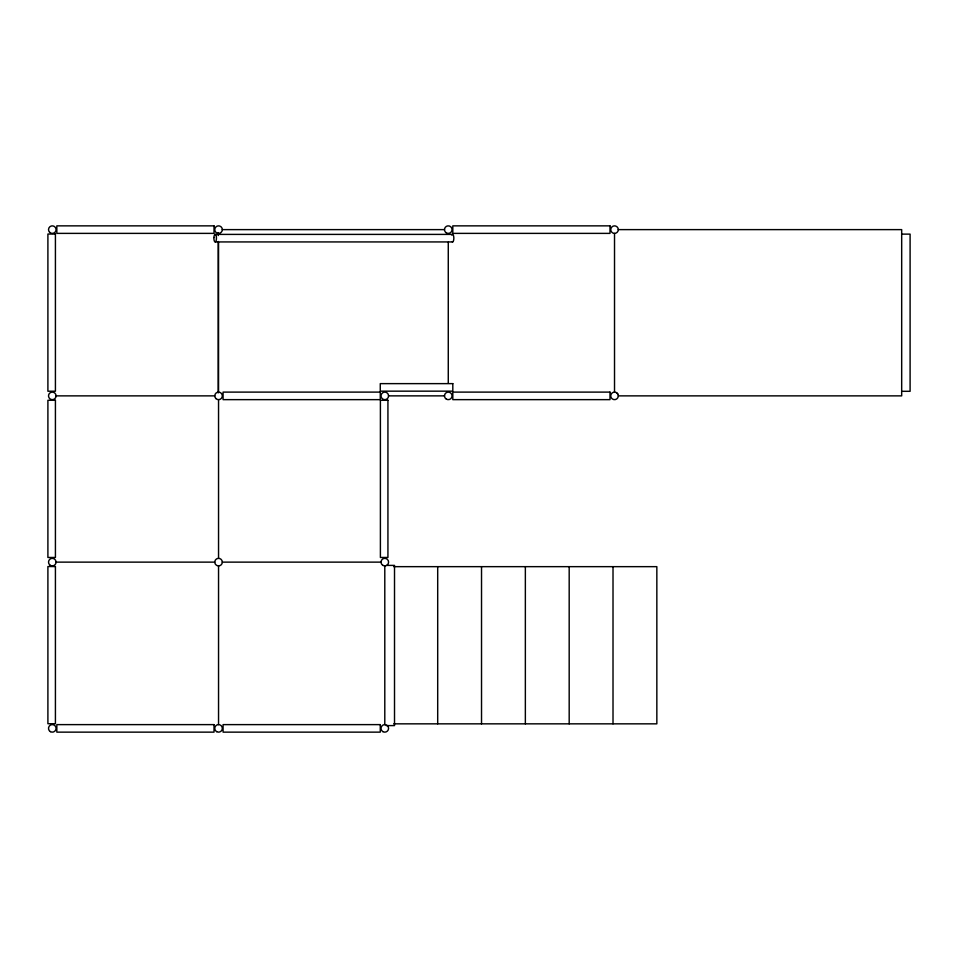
<?xml version="1.0" encoding="UTF-8"?>
<svg xmlns="http://www.w3.org/2000/svg" width="958" height="958" viewBox="0 0 958 958"><rect width="100%" height="100%" fill="white"/><g stroke="black" fill="none" stroke-linecap="round" stroke-linejoin="round"><path stroke-width="1.44" d="M222.328 229.621A3.784 3.784 0 0 0 216.652 226.351A3.784 3.784 0 0 0 216.652 232.902A3.784 3.784 0 0 0 222.328 229.621L444.5 229.621M618.305 229.621A3.784 3.784 0 0 0 612.641 226.351A3.784 3.784 0 0 0 612.641 232.902A3.784 3.784 0 0 0 618.305 229.621L901.682 229.621L901.682 395.87L618.305 395.87M902.58 234.123L910.1 234.123L910.1 391.307L902.58 391.307M215.059 234.399L452.427 234.399M215.299 241.931L452.667 241.931M56.079 395.87A3.784 3.784 0 0 1 50.403 399.151A3.784 3.784 0 0 1 50.403 392.6A3.784 3.784 0 0 1 56.079 395.87L214.772 395.87M388.577 395.87A3.784 3.784 0 0 0 382.913 392.6A3.784 3.784 0 0 0 382.913 399.151A3.784 3.784 0 0 0 388.577 395.87L444.5 395.87M56.079 562.13L214.772 562.13M222.328 562.13A3.784 3.784 0 0 0 216.652 558.849A3.784 3.784 0 0 0 216.652 565.4A3.784 3.784 0 0 0 222.328 562.13L381.021 562.13M386.685 565.4L394.516 565.4L394.516 725.601L386.182 725.601M393.726 566.657L656.841 566.657L656.841 723.841L393.726 723.841M616.413 392.6L617.802 393.989A3.784 3.784 0 0 1 615.18 399.594A3.784 3.784 0 0 1 610.809 395.223A3.784 3.784 0 0 1 616.413 392.6L617.802 393.989M614.521 233.405L614.521 392.097M613.012 566.657L613.012 723.841M569.184 566.657L569.184 723.841M525.355 566.657L525.355 723.841M481.527 566.657L481.527 723.841M448.272 242.302L448.272 383.2M437.698 566.657L437.698 723.841M384.793 565.903L384.793 724.595M218.544 242.302L218.544 392.097M218.544 399.654L218.544 558.346M218.544 565.903L218.544 724.595M218.244 232.59L218.244 235.56M218.244 241.5L218.244 392.912M451.805 235.081A3.784 1.281 -90 0 1 453.805 237.321A3.784 1.281 -90 0 1 452.332 241.883M213.909 237.524L213.897 238.518A3.784 1.281 -90 0 0 215.825 241.428A3.784 1.281 -90 0 0 215.909 235.057A3.784 1.281 -90 0 0 213.909 237.524M214.017 225.86L56.833 225.86L56.833 233.381L214.017 233.381L214.017 225.86M609.995 225.86L452.811 225.86L452.811 233.381L609.995 233.381L609.995 225.86M55.42 234.039L47.9 234.039L47.9 391.223L55.42 391.223L55.42 234.039M452.811 383.631L380.266 383.631L380.266 391.163L452.811 391.163L452.811 383.631M380.266 392.109L223.082 392.109L223.082 399.642L380.266 399.642L380.266 392.109M609.995 392.109L452.811 392.109L452.811 399.642L609.995 399.642L609.995 392.109M55.42 400.288L47.9 400.288L47.9 557.472L55.42 557.472L55.42 400.288M387.93 400.288L380.398 400.288L380.398 557.472L387.93 557.472L387.93 400.288M55.42 566.537L47.9 566.537L47.9 723.721L55.42 723.721L55.42 566.537M214.017 724.619L56.833 724.619L56.833 732.14L214.017 732.14L214.017 724.619M380.266 724.619L223.082 724.619L223.082 732.14L380.266 732.14L380.266 724.619M50.403 731.649A3.784 3.784 0 0 0 56.079 728.379A3.784 3.784 0 0 0 50.403 725.098A3.784 3.784 0 0 0 50.403 731.649M382.913 731.649A3.784 3.784 0 0 0 388.577 728.379A3.784 3.784 0 0 0 382.913 725.098A3.784 3.784 0 0 0 382.913 731.649M216.652 731.649A3.784 3.784 0 0 0 222.328 728.379A3.784 3.784 0 0 0 216.652 725.098A3.784 3.784 0 0 0 216.652 731.649M49.624 564.801A3.784 3.784 0 0 0 55.947 563.1A3.784 3.784 0 0 0 51.313 558.478A3.784 3.784 0 0 0 49.624 564.801M49.624 232.291A3.784 3.784 0 0 0 55.947 230.603A3.784 3.784 0 0 0 51.313 225.98A3.784 3.784 0 0 0 49.624 232.291M215.873 398.552A3.784 3.784 0 0 0 222.196 396.851A3.784 3.784 0 0 0 217.574 392.229A3.784 3.784 0 0 0 215.873 398.552M382.913 565.4A3.784 3.784 0 0 0 388.577 562.13A3.784 3.784 0 0 0 382.913 558.849A3.784 3.784 0 0 0 382.913 565.4M446.38 232.902A3.784 3.784 0 0 0 452.056 229.621A3.784 3.784 0 0 0 446.38 226.351A3.784 3.784 0 0 0 446.38 232.902M446.38 399.151A3.784 3.784 0 0 0 452.056 395.87A3.784 3.784 0 0 0 446.38 392.6A3.784 3.784 0 0 0 446.38 399.151"/></g></svg>
